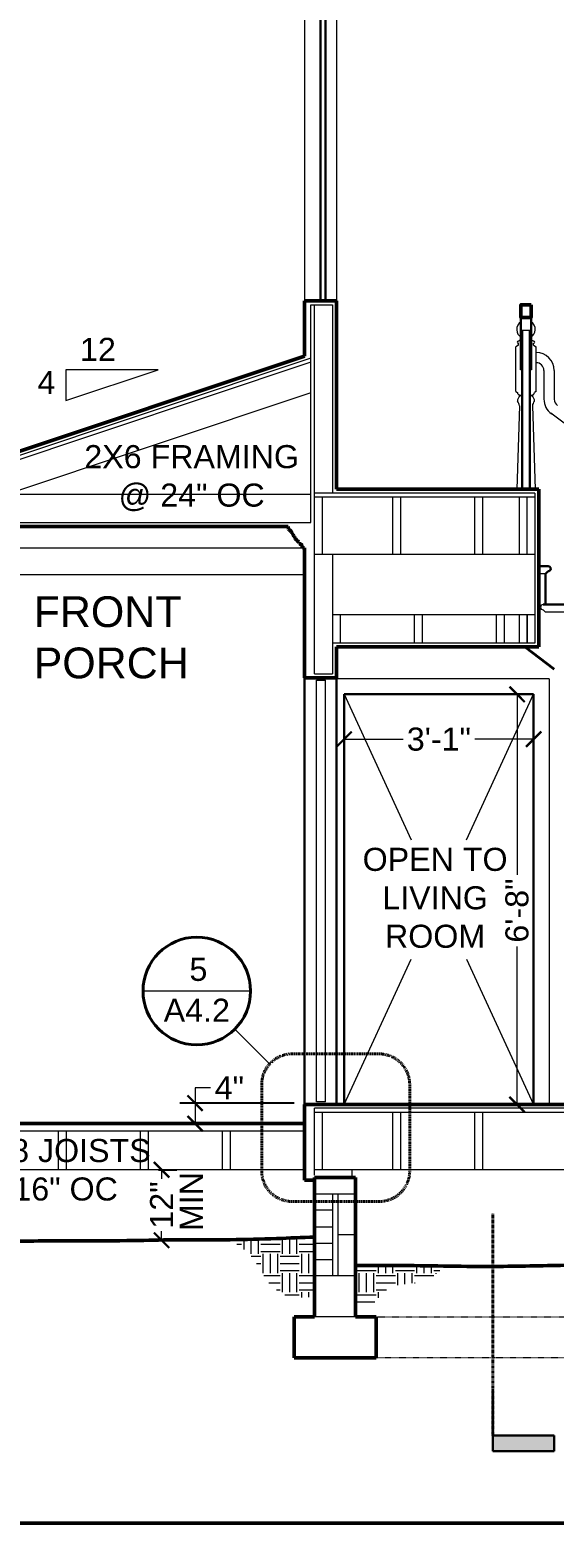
# Model space of a CAD drawing. Header units: inches. Extents: x -54 to 15382, y 469 to 41738.
# Drawn here: x 3544.4 to 3646.8, y 4289.5 to 4580.8 of the extents above; entities that cross this region are included whole.
import ezdxf

# ---------------------------------------------------------------- set-up
doc = ezdxf.new("R2010")
doc.units = ezdxf.units.IN
doc.header["$MEASUREMENT"] = 0
doc.linetypes.add('CENTER', pattern=[2, 1.25, -0.25, 0.25, -0.25])
doc.linetypes.add('DASHED2', pattern=[0.375, 0.25, -0.125])
doc.layers.get('0').update_dxf_attribs({"lineweight": 9})
for name, color, linetype, lineweight in [('1', 7, 'Continuous', 9), ('2', 7, 'Continuous', 18), ('3', 7, 'Continuous', 30), ('4', 7, 'Continuous', 40), ('5', 7, 'Continuous', 50), ('A-DIMSx', 7, 'Continuous', 9), ('A-LINK', 7, 'Continuous', 40), ('A-TEXTx', 7, 'Continuous', 18)]:
    doc.layers.add(name, color=color, linetype=linetype, lineweight=lineweight)
doc.styles.get("Standard").update_dxf_attribs({"font": 'arial.ttf'})
doc.dimstyles.get("Standard").update_dxf_attribs({"dimtxt": 3, "dimasz": 2, "dimexe": 0.03125, "dimexo": 0.0625, "dimgap": 0.03125, "dimtad": 0, "dimtoh": 1, "dimdec": 4, "dimlfac": 0.99985, "dimzin": 0, "dimdsep": 46, "dimlunit": 4, "dimtxsty": 'Standard', "dimblk": 'ARCHTICK', "dimblk1": 'ARCHTICK', "dimblk2": 'ARCHTICK', "dimcen": 0.09, "dimclrt": 256, "dimadec": 0, "dimazin": 0, "dimtfac": 1, "dimtdec": 4, "dimtofl": 0, "dimtmove": 0, "dimatfit": 3, "dimfxl": 1, "dimtolj": 1, "dimtzin": 0, "dimarcsym": 0})
pattern_1 = [(0, (12, 0), (3.75, 3.75), [3.75, -3.75]), (0, (12, 1.4062), (3.75, 3.75), [3.75, -3.75]), (0, (12, 2.8125), (3.75, 3.75), [3.75, -3.75]), (90, (12.4688, 3.2812), (-3.75, 3.75), [3.75, -3.75]), (90, (13.875, 3.2812), (-3.75, 3.75), [3.75, -3.75]), (90, (15.2812, 3.2812), (-3.75, 3.75), [3.75, -3.75])]

# ---------------------------------------------------------------- blocks, each defined once
blk = doc.blocks.new('Section Tail 1a')
at = {"layer": 'A-LINK', "lineweight": 5, "ltscale": 0.1}
blk.add_hatch(color=256, dxfattribs=at).paths.add_polyline_path([(5.4248, 3.0938), (5.4248, 3.1563), (5.1748, 3.1563), (5.1748, 3.0938)])
at = {"layer": 'A-LINK', "linetype": 'Continuous', "lineweight": 30, "ltscale": 0.1}
for p, q in [((5.4248, 3.1563), (5.1748, 3.1563)), ((5.1748, 3.0938), (5.1748, 3.1563)), ((5.4248, 2.9063), (5.4248, 3.1563)), ((5.4248, 3.0938), (5.1748, 3.0938))]:
    blk.add_line(p, q, dxfattribs=at)
blk = doc.blocks.new('_ArchTick')
at = {"color": 0, "linetype": 'ByBlock', "lineweight": 0, "const_width": 0.15}
blk.add_lwpolyline([(-0.5, -0.5), (0.5, 0.5)], dxfattribs=at)
blk = doc.blocks.new('*D248')
at = {"layer": 'A-DIMSx', "color": 0, "lineweight": -2, "ltscale": 0.1}
for p, q in [((3641.16, 4451.18), (3636.51, 4451.18)), ((3644.25, 4371.18), (3636.51, 4371.18))]:
    blk.add_line(p, q, dxfattribs=at)
at = {"layer": 'A-DIMSx', "color": 0, "lineweight": 5, "ltscale": 0.1}
for p, q in [((3639.51, 4451.18), (3639.51, 4415.99)), ((3639.51, 4371.18), (3639.51, 4402))]:
    blk.add_line(p, q, dxfattribs=at)
at = {"layer": 'A-DIMSx', "color": 0, "lineweight": 5, "xscale": 3, "yscale": 3, "zscale": 3}
for p, rotation in [((3639.51, 4451.18), 90), ((3639.51, 4371.18), 270)]:
    blk.add_blockref('_ArchTick', p, dxfattribs=dict(at, rotation=rotation))
at = {"layer": 'A-DIMSx', "ltscale": 0.25, "insert": (3639.51, 4409), "char_height": 4.5, "attachment_point": 5, "rotation": 90}
blk.add_mtext('\\A1;6\'-8"', dxfattribs=at)
blk = doc.blocks.new('*D377')
at = {"layer": 'A-DIMSx', "color": 0, "lineweight": -2, "ltscale": 0.1}
for p, q in [((3569.5, 4358.43), (3573.12, 4358.43)), ((3569.78, 4344.69), (3573.12, 4344.69))]:
    blk.add_line(p, q, dxfattribs=at)
at = {"layer": 'A-DIMSx', "color": 0, "lineweight": 5, "ltscale": 0.1}
for p, q in [((3570.12, 4358.43), (3570.12, 4356.7)), ((3570.12, 4344.69), (3570.12, 4346.43))]:
    blk.add_line(p, q, dxfattribs=at)
at = {"layer": 'A-DIMSx', "color": 0, "lineweight": 5, "xscale": 3, "yscale": 3, "zscale": 3}
for p, rotation in [((3570.12, 4358.43), 90), ((3570.12, 4344.69), 270)]:
    blk.add_blockref('_ArchTick', p, dxfattribs=dict(at, rotation=rotation))
at = {"layer": 'A-DIMSx', "ltscale": 0.25, "insert": (3570.12, 4351.56), "char_height": 4.5, "attachment_point": 5, "rotation": 90}
blk.add_mtext('\\A1;12"', dxfattribs=at)
blk = doc.blocks.new('*D379')
at = {"layer": 'A-DIMSx', "color": 0, "lineweight": 5, "ltscale": 0.1}
for p, q in [((3579.67, 4374.43), (3576.67, 4374.43)), ((3576.67, 4374.43), (3576.67, 4371.43)), ((3576.67, 4371.43), (3576.67, 4367.43))]:
    blk.add_line(p, q, dxfattribs=at)
at = {"layer": 'A-DIMSx', "color": 0, "lineweight": -2, "ltscale": 0.1}
blk.add_line((3596, 4371.43), (3573.67, 4371.43), dxfattribs=at)
at = {"layer": 'A-DIMSx', "color": 0, "lineweight": 5, "xscale": 3, "yscale": 3, "zscale": 3}
for p, rotation in [((3576.67, 4371.43), 90), ((3576.67, 4367.43), 270)]:
    blk.add_blockref('_ArchTick', p, dxfattribs=dict(at, rotation=rotation))
at = {"layer": 'A-DIMSx', "ltscale": 0.25, "insert": (3583.35, 4374.43), "char_height": 4.5, "attachment_point": 5}
blk.add_mtext('\\A1;4"', dxfattribs=at)
blk = doc.blocks.new('*D514')
at = {"layer": 'A-DIMSx', "color": 0, "lineweight": -2, "ltscale": 0.1}
for p, q in [((3605.75, 4449.18), (3605.75, 4439.42)), ((3642.75, 4449.18), (3642.75, 4439.42))]:
    blk.add_line(p, q, dxfattribs=at)
at = {"layer": 'A-DIMSx', "color": 0, "lineweight": 5, "ltscale": 0.1}
for p, q in [((3605.75, 4442.42), (3617.26, 4442.42)), ((3642.75, 4442.42), (3631.24, 4442.42))]:
    blk.add_line(p, q, dxfattribs=at)
at = {"layer": 'A-DIMSx', "color": 0, "lineweight": 5, "xscale": 3, "yscale": 3, "zscale": 3, "rotation": 180}
blk.add_blockref('_ArchTick', (3605.75, 4442.42), dxfattribs=at)
at = {"layer": 'A-DIMSx', "color": 0, "lineweight": 5, "xscale": 3, "yscale": 3, "zscale": 3}
blk.add_blockref('_ArchTick', (3642.75, 4442.42), dxfattribs=at)
at = {"layer": 'A-DIMSx', "ltscale": 0.25, "insert": (3624.25, 4442.42), "char_height": 4.5, "attachment_point": 5}
blk.add_mtext('\\A1;3\'-1"', dxfattribs=at)
blk = doc.blocks.new('Detail Callout')
at = {"layer": '2', "ltscale": 0.1}
blk.add_line((240.24, 5822.29), (219.24, 5822.29), dxfattribs=at)
at = {"layer": 'A-LINK', "ltscale": 0.1}
blk.add_circle((229.74, 5822.29), 10.5, dxfattribs=at)

msp = doc.modelspace()

# ---------------------------------------------------------------- hatches: boundary and pattern name
at = {"layer": '1', "ltscale": 0.25}
h = msp.add_hatch(dxfattribs=at)
h.set_pattern_fill('EARTH', color=256, scale=15, style=0)
h.set_pattern_definition(pattern_1)
edge = h.paths.add_edge_path()
edge.add_line((3600.0000785, 4333.6533881), (3600.0000785, 4345.2958354))
edge.add_spline(control_points=[(3600.0000785, 4345.2958354), (3597.5160298, 4345.2046815), (3592.0283925, 4345.0033088), (3586.475925, 4344.8168524), (3583.4074849, 4344.7835789), (3583.3443854, 4344.7829232)], knot_values=[0, 0, 0, 0, 7.4573924002, 16.4745021806, 16.6638223602, 16.6638223602, 16.6638223602, 16.6638223602], degree=3, periodic=0)
edge.add_spline(control_points=[(3583.3443856, 4344.7829239), (3585.1284935, 4343.7846202), (3588.3114011, 4341.6262771), (3590.3079879, 4336.7577423), (3594.4661185, 4333.2797374), (3597.8911512, 4333.5109942), (3600.0000785, 4333.6533881)], knot_values=[-21.3338834232, -21.3338834232, -21.3338834232, -21.3338834232, -15.3758070834, -9.8386028234, -6.0580143811, 0, 0, 0, 0], degree=3, periodic=0)
h = msp.add_hatch(dxfattribs=at)
h.set_pattern_fill('EARTH', color=256, scale=15, style=0)
h.set_pattern_definition(pattern_1)
edge = h.paths.add_edge_path()
edge.add_spline(control_points=[(3608.0000785, 4331.3617046), (3609.1262909, 4331.4086564), (3611.4981518, 4331.7173639), (3614.3604054, 4336.8377702), (3621.2111971, 4335.6288466), (3624.2798638, 4338.525879), (3625.2067251, 4339.6527651)], knot_values=[0.9278892518, 0.9278892518, 0.9278892518, 0.9278892518, 4.1195315284, 7.9615525031, 16.473444755, 20.7152559131, 20.7152559131, 20.7152559131, 20.7152559131], degree=3, periodic=0)
edge.add_spline(control_points=[(3625.206725, 4339.6527648), (3622.1379142, 4339.7002222), (3616.4024656, 4339.8028073), (3610.6667634, 4339.7839934), (3608.0000785, 4339.7752463)], knot_values=[69.0483932346, 69.0483932346, 69.0483932346, 69.0483932346, 78.2553819578, 86.2553819578, 86.2553819578, 86.2553819578, 86.2553819578], degree=3, periodic=0)
edge.add_line((3608.0000785, 4339.7752463), (3608.0000785, 4331.3617048))

# ---------------------------------------------------------------- linework, layer by layer
at = {"layer": '1'}
for p, q in [((3599.2500785, 4527.1843083), (3603.5000785, 4527.1843083)), ((3599.2500785, 4484.6843083), (3599.2500785, 4527.1843083)), ((3600.0000785, 4455.1843083), (3600.0000785, 4527.1843083)), ((3603.5000785, 4527.1843083), (3603.5000785, 4490.4343083)), ((3599.2500785, 4516.7722568), (3508.2372475, 4486.4348981)), ((3599.2500785, 4515.981688), (3509.7500776, 4486.1486018)), ((3599.2500785, 4509.9774511), (3523.3706502, 4484.6843083)), ((3599.2500785, 4490.1843083), (3539.8706502, 4490.1843083)), ((3643.0000785, 4490.4343083), (3600.0000785, 4490.4343083)), ((3600.0000785, 4489.6843083), (3643.0000785, 4489.6843083)), ((3601.5000785, 4489.6843083), (3601.5000785, 4478.4343083)), ((3615.2500785, 4478.4343083), (3615.2500785, 4489.6843083)), ((3616.7500785, 4489.6843083), (3616.7500785, 4478.4343083)), ((3631.2500785, 4478.4343083), (3631.2500785, 4489.6843083)), ((3632.7500785, 4489.6843083), (3632.7500785, 4478.4343083)), ((3640.0000785, 4478.4343083), (3640.0000785, 4489.6843083)), ((3641.5000785, 4478.4343083), (3641.5000785, 4489.6843083)), ((3518.7500785, 4484.6843083), (3599.2500785, 4484.6843083)), ((3643.0000785, 4478.4343083), (3600.0000785, 4478.4343083)), ((3603.5000785, 4478.4343083), (3603.5000785, 4455.1843083)), ((3645.0806477, 4474.6843083), (3643.7500785, 4474.6843083)), ((3598.0000785, 4474.4652974), (3525.2902882, 4474.4652974)), ((3643.0000785, 4466.6843083), (3603.5000785, 4466.6843083)), ((3605.0000785, 4466.6843083), (3605.0000785, 4461.1843083)), ((3619.5000785, 4461.1843083), (3619.5000785, 4466.6843083)), ((3621.0000785, 4466.6843083), (3621.0000785, 4461.1843083)), ((3635.5000785, 4461.1843083), (3635.5000785, 4466.6843083)), ((3637.0000785, 4466.6843083), (3637.0000785, 4461.1843083)), ((3640.0000785, 4461.1843083), (3640.0000785, 4466.6843083)), ((3641.5000785, 4461.1843083), (3641.5000785, 4466.6843083)), ((3641.5000785, 4466.6843083), (3641.5000785, 4461.1843083)), ((3644.5806477, 4467.6843083), (3645.0806477, 4467.1843083)), ((3650.0806477, 4467.1843083), (3645.0806477, 4467.1843083)), ((3643.0000785, 4461.1843083), (3603.5000785, 4461.1843083)), ((3600.0000785, 4455.1843083), (3603.5000785, 4455.1843083)), ((3645.7500785, 4454.1843083), (3604.2500785, 4454.1843083)), ((3645.7500785, 4454.1843083), (3645.7500785, 4371.1843083)), ((3600.3750785, 4371.6843083), (3600.3750785, 4453.9343083)), ((3600.3750785, 4453.9343083), (3602.1250785, 4453.9343083)), ((3602.1250785, 4371.6843083), (3602.1250785, 4453.9343083)), ((3792.0000785, 4370.4343083), (3600.0000785, 4370.4343083)), ((3600.0000785, 4357.3740138), (3600.0000785, 4370.4343083)), ((3600.0000785, 4369.6843083), (3792.0000785, 4369.6843083)), ((3602.1250785, 4371.6843083), (3600.3750785, 4371.6843083)), ((3601.5000785, 4369.6843083), (3601.5000785, 4358.4343083)), ((3615.2500785, 4358.4343083), (3615.2500785, 4369.6843083)), ((3616.7500785, 4369.6843083), (3616.7500785, 4358.4343083)), ((3631.2500785, 4358.4343083), (3631.2500785, 4369.6843083)), ((3632.7500785, 4369.6843083), (3632.7500785, 4358.4343083)), ((3598.0000785, 4358.4343083), (3522.7500785, 4358.4343083)), ((3792.0000785, 4358.4343083), (3600.0000785, 4358.4343083)), ((3607.2500785, 4358.4343083), (3607.2500785, 4356.9343083))]:
    msp.add_line(p, q, dxfattribs=at)
at = {"layer": '1', "ltscale": 0.25}
for p, q in [((3643.0000785, 4490.4343083), (3643.0000785, 4461.1843083)), ((3524.8715976, 4479.7632422), (3597.6285606, 4479.7632422)), ((3605.7500785, 4451.1843083), (3618.8643596, 4422.8291059)), ((3629.6357974, 4422.8291059), (3642.7500785, 4451.1843083)), ((3605.7500785, 4371.1843083), (3618.8643596, 4399.5395107)), ((3629.6357974, 4399.5395107), (3642.7500785, 4371.1843083))]:
    msp.add_line(p, q, dxfattribs=at)
at = {"layer": '1', "linetype": 'DASHED2', "ltscale": 0.25}
for p, q in [((3612.0000785, 4329.7343083), (3690.0173364, 4329.7343083)), ((3676.0000785, 4321.7343083), (3612.0000785, 4321.7343083))]:
    msp.add_line(p, q, dxfattribs=at)
at = {"layer": '1'}
msp.add_arc((3644.5806477, 4468.1843083), 0.5, 90, 270, dxfattribs=at)
at = {"layer": '2'}
for p, q in [((3598.0000785, 4586.4343083), (3598.0000785, 4527.9343083)), ((3604.2500785, 4586.4343083), (3604.2500785, 4527.9343083)), ((3642.0000785, 4522.1343083), (3640.5000785, 4522.1343083)), ((3639.8115038, 4519.2735818), (3639.2500785, 4518.9855925)), ((3639.2500785, 4510.2642703), (3639.2500785, 4518.9855925)), ((3639.8115038, 4519.6839767), (3639.7378833, 4519.6839767)), ((3639.8115038, 4519.2735818), (3639.8115038, 4519.6839767)), ((3642.6886531, 4519.2735818), (3642.6886531, 4519.6839767)), ((3642.6886531, 4519.6839767), (3642.7622737, 4519.6839767)), ((3642.6886531, 4519.2735818), (3643.2500785, 4518.9855925)), ((3643.2500785, 4510.2642703), (3643.2500785, 4518.9855925)), ((3640.2500785, 4514.501647), (3640.5000785, 4514.501647)), ((3642.0000785, 4514.501647), (3642.2500785, 4514.501647)), ((3639.2500785, 4510.2642703), (3639.5915419, 4510.0691483)), ((3643.2500785, 4510.2642703), (3642.9086151, 4510.0691483)), ((3639.9845416, 4507.4435597), (3639.4586517, 4491.1843083)), ((3642.5156153, 4507.4435597), (3643.0415052, 4491.1843083)), ((3747.7500785, 4429.7651084), (3646.0821215, 4506.0160761)), ((3598.0000785, 4365.9343083), (3516.5000794, 4365.9343083)), ((3550.0000785, 4358.4343083), (3550.0000785, 4365.9343083)), ((3551.5000785, 4365.9343083), (3551.5000785, 4358.4343083)), ((3566.0000785, 4358.4343083), (3566.0000785, 4365.9343083)), ((3567.5000785, 4365.9343083), (3567.5000785, 4358.4343083)), ((3582.0000785, 4358.4343083), (3582.0000785, 4365.9343083)), ((3583.5000785, 4365.9343083), (3583.5000785, 4358.4343083)), ((3551.5000785, 4358.4343083), (3550.0000785, 4358.4343083)), ((3567.5000785, 4358.4343083), (3566.0000785, 4358.4343083)), ((3583.5000785, 4358.4343083), (3582.0000785, 4358.4343083)), ((3600.0000785, 4353.7343083), (3608.0000785, 4353.7343083)), ((3603.5000785, 4353.7343083), (3603.5000785, 4337.7343083)), ((3604.5000785, 4353.7343083), (3604.5000785, 4337.7343083)), ((3603.5000785, 4350.5343083), (3600.0000785, 4350.5343083)), ((3600.0000785, 4347.3343083), (3603.5000785, 4347.3343083)), ((3600.0000785, 4344.1343083), (3603.5000785, 4344.1343083)), ((3608.0000785, 4345.7343083), (3604.5000785, 4345.7343083)), ((3600.0000785, 4340.9343083), (3603.5000785, 4340.9343083)), ((3608.0000785, 4337.7343083), (3600.0000785, 4337.7343083))]:
    msp.add_line(p, q, dxfattribs=at)
at = {"layer": '2', "ltscale": 0.25}
for p, q in [((3644.7500785, 4514.3810873), (3644.7500785, 4508.7637956)), ((3646.7500785, 4514.3810873), (3646.7500785, 4508.7637956)), ((3608.0000785, 4329.7343083), (3600.0000785, 4329.7343083))]:
    msp.add_line(p, q, dxfattribs=at)
at = {"layer": '2', "ltscale": 0.1}
msp.add_line((3591.2193111, 4379.0845159), (3584.420884, 4385.882943), dxfattribs=at)
at = {"layer": '2'}
for centre, radius, start, end in [((3641.2494827, 4522.3610838), 1.8106979, 123.500497935, 239.231638522), ((3641.2494827, 4522.3610838), 1.8106979, 300.809950862, 56.454279206), ((3639.7384655, 4519.8790987), 0.1951228, 90.170951926, 270.170951926), ((3639.4754596, 4520.8841595), 0.8513913, 287.952544525, 354.727838967), ((3643.0246973, 4520.8841595), 0.8513913, 185.272161033, 252.047455475), ((3642.7616915, 4519.8790987), 0.1951228, 269.829048074, 89.829048074), ((3640.0762821, 4510.0639511), 0.4847681, 179.385717505, 264.588707448), ((3642.4238748, 4510.0639511), 0.4847681, 275.411292552, 0.614282495), ((3640.8123355, 4508.3990595), 1.2213611, 129.797808599, 181.746699462), ((3638.5499622, 4507.372825), 1.4363222, 2.82279233, 43.516897305), ((3641.6878215, 4508.3990595), 1.2213611, 358.253300538, 50.202191401), ((3643.9501948, 4507.372825), 1.4363222, 136.483102695, 177.17720767)]:
    msp.add_arc(centre, radius, start, end, dxfattribs=at)
at = {"layer": '2', "ltscale": 0.25}
for centre, radius, start, end in [((3643.2500785, 4514.3810873), 3.5, 0, 90), ((3643.2500785, 4514.3810873), 1.5, 0, 90), ((3648.2500785, 4508.7637956), 3.5, 180, 234.533724448), ((3648.2500785, 4508.7637956), 1.5, 180, 235.274242014)]:
    msp.add_arc(centre, radius, start, end, dxfattribs=at)
at = {"layer": '3'}
for p, q in [((3601.1250785, 4527.9343083), (3601.1250785, 4586.4343083)), ((3602.1250785, 4527.9343083), (3602.1250785, 4586.4343083)), ((3640.5000785, 4522.1343083), (3640.5000785, 4491.1843083)), ((3642.0000785, 4522.1343083), (3642.0000785, 4491.1843083)), ((3640.0305663, 4509.5813434), (3640.0305663, 4509.337441)), ((3642.4695907, 4509.5813434), (3642.4695907, 4509.337441)), ((3645.5806477, 4475.1843083), (3645.0806477, 4474.6843083)), ((3598.0000785, 4454.4343083), (3598.0000785, 4371.1843083)), ((3604.2500785, 4454.4343083), (3604.2500785, 4371.1843083)), ((3642.7500785, 4451.1843083), (3605.7500785, 4451.1843083)), ((3605.7500785, 4451.1843083), (3605.7500785, 4371.1843083)), ((3642.7500785, 4451.1843083), (3642.7500785, 4371.1843083))]:
    msp.add_line(p, q, dxfattribs=at)
at = {"layer": '3', "ltscale": 0.25}
for p, q in [((3640.2500785, 4524.6843083), (3640.2500785, 4514.501647)), ((3642.2500785, 4524.6843083), (3642.2500785, 4514.501647)), ((3645.0806477, 4476.1843083), (3643.7500785, 4476.1843083)), ((3645.5806477, 4476.1843083), (3643.7500785, 4476.1843083)), ((3645.0806477, 4468.6843083), (3645.0806477, 4474.6843083)), ((3650.5806477, 4468.6843083), (3644.5806477, 4468.6843083))]:
    msp.add_line(p, q, dxfattribs=at)
at = {"layer": '3'}
msp.add_arc((3645.5806477, 4475.6843083), 0.5, 270, 90, dxfattribs=at)
msp.add_arc((3645.5806477, 4475.6843083), 0.5, 270, 90, dxfattribs=at)
at = {"layer": '4'}
msp.add_line((3646.7500785, 4456.1197352), (3640.9973143, 4460.4343083), dxfattribs=at)
at = {"layer": '5'}
for p, q in [((3598.0000785, 4527.9343083), (3604.2500785, 4527.9343083)), ((3598.0000785, 4527.9343083), (3598.0000785, 4517.1461623)), ((3604.2500785, 4527.9343083), (3604.2500785, 4491.1843083)), ((3598.0000785, 4517.1461623), (3508.0000785, 4487.1464112)), ((3643.7500785, 4491.1843083), (3604.2500785, 4491.1843083)), ((3643.7500785, 4491.1843083), (3643.7500785, 4460.4343083)), ((3594.8118649, 4483.9343083), (3527.6882934, 4483.9343083)), ((3598.0000785, 4479.7632422), (3598.0000785, 4454.4343083)), ((3604.2500785, 4460.4343083), (3604.2500785, 4454.4343083)), ((3643.7500785, 4460.4343083), (3604.2500785, 4460.4343083)), ((3598.0000785, 4454.4343083), (3604.2500785, 4454.4343083)), ((3794.0000609, 4371.1843083), (3598.0000785, 4371.1843083)), ((3598.0000785, 4371.1843083), (3598.0000785, 4356.4343083)), ((3516.5000794, 4367.4343083), (3597.7500806, 4367.4343083)), ((3600.0000785, 4356.4343083), (3598.0000785, 4356.4343083)), ((3608.0000785, 4356.9343083), (3600.0000785, 4356.9343083)), ((3600.0000785, 4329.7343083), (3600.0000785, 4356.9343083)), ((3608.0000785, 4356.9343083), (3608.0000785, 4329.7343083)), ((3596.0000785, 4329.7343083), (3600.0000785, 4329.7343083)), ((3596.0000785, 4321.7343083), (3596.0000785, 4329.7343083)), ((3608.0000785, 4329.7343083), (3612.0000785, 4329.7343083)), ((3612.0000785, 4329.7343083), (3612.0000785, 4321.7343083)), ((3612.0000785, 4321.7343083), (3596.0000785, 4321.7343083))]:
    msp.add_line(p, q, dxfattribs=at)
at = {"layer": '5', "color": 7, "linetype": 'Continuous'}
for p, q in [((3594.8648198, 4483.3785186), (3594.8118649, 4483.9343083)), ((3596.9933041, 4480.592121), (3596.9933041, 4480.8650609)), ((3598.0000785, 4479.7632422), (3597.6285606, 4479.7632422))]:
    msp.add_line(p, q, dxfattribs=at)
at = {"layer": '5', "ltscale": 0.1}
msp.add_line((3330.0000785, 4289.5008975), (3994.438464, 4289.5008975), dxfattribs=at)
at = {"layer": '5', "ltscale": 0.25}
msp.add_lwpolyline([(3642.2500785, 4527.1843083), (3640.2500785, 4527.1843083), (3640.2500785, 4524.6843083), (3642.2500785, 4524.6843083), (3642.2500785, 4527.1843083)], dxfattribs=at)
at = {"layer": '5', "color": 7, "linetype": 'Continuous'}
for points, knots in [([(3596.9933041, 4480.8650609), (3596.8645782, 4480.9476612), (3596.7324641, 4481.0351562), (3596.5433133, 4481.1938246), (3596.3660334, 4481.3956216), (3596.2143872, 4481.6256949), (3596.0597652, 4481.8692681), (3595.906456, 4482.1273354), (3595.7592553, 4482.3834894), (3595.626804, 4482.6250861), (3595.5002139, 4482.8321139), (3595.3679359, 4483.0019008), (3595.2234033, 4483.1412352), (3595.0648203, 4483.258223), (3594.9518389, 4483.3269515), (3594.8648198, 4483.3785186)], [0.02252924258, 0.02252924258, 0.02252924258, 0.02252924258, 0.0848948356, 0.16525381449, 0.24407818869, 0.32590546439, 0.41317453746, 0.50401511078, 0.5962486035, 0.67928693936, 0.75221584643, 0.81459891015, 0.872600463, 0.93247186799, 0.99170471556, 0.99170471556, 0.99170471556, 0.99170471556]), ([(3597.6285606, 4479.7632422), (3597.6133681, 4479.8830524), (3597.5949299, 4480.0047429), (3597.5263222, 4480.1806785), (3597.4220758, 4480.3309329), (3597.2971631, 4480.4436738), (3597.1782757, 4480.5178987), (3597.0966051, 4480.5522637), (3596.9933041, 4480.592121)], [0.04595771603, 0.04595771603, 0.04595771603, 0.04595771603, 0.20058811132, 0.3838219169, 0.55899294445, 0.69798130682, 0.84352384316, 0.94144460866, 0.94144460866, 0.94144460866, 0.94144460866])]:
    msp.add_open_spline(points, degree=3, knots=knots, dxfattribs=at)
at = {"layer": '5'}
for points, knots in [([(3600.0000785, 4345.2958354), (3597.5160298, 4345.2046815), (3592.0283925, 4345.0033088), (3582.84758, 4344.6950096), (3573.5653859, 4344.8438376), (3563.6395737, 4344.5770117), (3552.8420844, 4344.5704308), (3538.5213305, 4344.5234739), (3516.5027397, 4344.1222988), (3499.0424272, 4344.2103285), (3487.6880379, 4344.2675739)], [0, 0, 0, 0, 7.4573924002, 16.4745021806, 27.5530524733, 35.2986121506, 46.2594930158, 59.9439618927, 78.2611253105, 112.3231659207, 112.3231659207, 112.3231659207, 112.3231659207]), ([(3694.2500785, 4339.9578652), (3692.1869623, 4339.89588), (3687.2962302, 4339.7489405), (3678.1126721, 4339.8169532), (3668.4135738, 4339.9469542), (3657.8885119, 4339.8595019), (3647.0917017, 4339.8059055), (3632.7724684, 4339.4248615), (3619.4390886, 4339.8127678), (3610.6667634, 4339.7839934), (3608.0000785, 4339.7752463)], [0, 0, 0, 0, 6.1916859855, 14.6777375737, 27.5472167303, 35.2917104398, 46.2528119159, 59.9385865439, 78.2553819578, 86.2553819578, 86.2553819578, 86.2553819578, 86.2553819578])]:
    msp.add_open_spline(points, degree=3, knots=knots, dxfattribs=at)
at = {"layer": 'A-DIMSx', "ltscale": 0.1}
for p, q in [((3569.441266, 4514.4701257), (3551.441266, 4514.4701257)), ((3551.441266, 4514.4701257), (3551.441266, 4508.4739852)), ((3551.441266, 4508.4739852), (3569.441266, 4514.4701257))]:
    msp.add_line(p, q, dxfattribs=at)
at = {"layer": 'A-LINK', "linetype": 'CENTER', "ltscale": 0.15}
msp.add_line((3634.7651829, 4306.5699469), (3634.7651829, 4349.9878009), dxfattribs=at)
at = {"layer": 'A-LINK', "linetype": 'DASHED2', "ltscale": 0.5, "flags": 128}
msp.add_lwpolyline([(3589.6604903, 4375.0501725), (3589.6604903, 4358.2423626, 0.4196998995), (3595.6604903, 4352.2423626), (3612.5540298, 4352.2423626, 0.4199662483), (3618.5540298, 4358.2423626), (3618.5540298, 4375.0501725, 0.4142135624), (3612.5540298, 4381.0501725), (3595.6604903, 4381.0501725, 0.4142135624)], format="xyb", close=True, dxfattribs=at)

# ---------------------------------------------------------------- block references
at = {"layer": '2', "ltscale": 0.25}
msp.add_blockref('Detail Callout', (3347.2586066, -1428.9838371), dxfattribs=at)
at = {"layer": 'A-LINK', "ltscale": 0.1, "xscale": 48, "yscale": 48, "zscale": 48, "rotation": 180}
msp.add_blockref('Section Tail 1a', (3895.1565307, 4455.0700031), dxfattribs=at)

# ---------------------------------------------------------------- texts
at = {"layer": 'A-DIMSx', "ltscale": 0.1, "insert": (3573.6799043, 4346.4819708), "char_height": 4.5, "width": 73.076179956, "attachment_point": 1, "rotation": 90}
msp.add_mtext('{MIN}', dxfattribs=at)
at = {"layer": 'A-LINK', "ltscale": 0.1, "attachment_point": 5}
for s, insert, char_height, width in [('{5}', (3577.3064057, 4397.5011152), 4.5, 9.771161836), ('{\\H0.75x;A4.2}', (3577.0005204, 4389.5534981), 6, 9.85131083)]:
    msp.add_mtext(s, dxfattribs=dict(at, insert=insert, char_height=char_height, width=width))
at = {"layer": 'A-TEXTx', "ltscale": 0.5}
for s, insert, char_height, width, attachment_point in [('{\\fArial Unicode MS|b0|i0|c0|p0;12}', (3561.1965668, 4516.2298391), 4.5, 7.734539628, 9), ('{\\fArial Unicode MS|b0|i0|c0|p0;4}', (3549.3949115, 4509.7855146), 4.5, 7.734539628, 9), ('{FRONT PORCH}', (3545.1508733, 4470.3109755), 6, 47.51527738, 1), ('{OPEN TO\\PLIVING ROOM}', (3623.5093557, 4411.4595045), 4.5, 35.191955687, 5)]:
    msp.add_mtext(s, dxfattribs=dict(at, insert=insert, char_height=char_height, width=width, attachment_point=attachment_point))
at = {"layer": 'A-TEXTx', "ltscale": 0.25, "insert": (3575.9933361, 4493.3510056), "char_height": 4.5, "attachment_point": 5}
msp.add_mtext('{2X6 FRAMING\\P@ 24" OC}', dxfattribs=at)
at = {"layer": 'A-TEXTx', "ltscale": 0.25, "insert": (3533.0649696, 4357.9862306), "char_height": 4.5, "width": 71.334786235, "attachment_point": 4}
msp.add_mtext('{2X8 JOISTS\\P@ 16" OC}', dxfattribs=at)

# ---------------------------------------------------------------- dimensions: what is measured, and where the dimension line sits
at = {"layer": 'A-DIMSx', "ltscale": 0.1}
for base, p1, p2, picture, middle in [((3639.513506, 4451.1843083), (3646.2500785, 4371.1843083), (3643.1554101, 4451.1843083), '*D248', (3639.513506, 4408.9975399)), ((3576.6712213, 4367.4343083), (3598.0000785, 4371.4343083), (3597.7500806, 4367.4343083), '*D379', (3583.3478925, 4374.4343083))]:
    dim = msp.add_linear_dim(base=base, p1=p1, p2=p2, angle=90, dimstyle='Standard', override={"dimtxt": 4.5, "dimasz": 3, "dimexe": 3, "dimexo": 2, "dimgap": 1, "dimlfac": -47.9928, "dimlwd": 5}, dxfattribs=at)
    dim.commit()
    dim.dimension.update_dxf_attribs({"geometry": picture, "text_midpoint": middle, "dimtype": 160})
dim = msp.add_linear_dim(base=(3642.7500785, 4442.4196409), p1=(3605.7500785, 4451.1843083), p2=(3642.7500785, 4451.1843083), dimstyle='Standard', override={"dimtxt": 4.5, "dimasz": 3, "dimexe": 3, "dimexo": 2, "dimgap": 1, "dimlfac": -47.9928, "dimlwd": 5}, dxfattribs=at)
dim.commit()
dim.dimension.update_dxf_attribs({"geometry": '*D514', "text_midpoint": (3624.2500785, 4442.4196409)})
dim = msp.add_linear_dim(base=(3570.1232144, 4344.6915926), p1=(3567.5000785, 4358.4343083), p2=(3567.77689, 4344.6915926), angle=90, text='12"', dimstyle='Standard', override={"dimtxt": 4.5, "dimasz": 3, "dimexe": 3, "dimexo": 2, "dimgap": 1, "dimlfac": -47.9928, "dimpost": 'M\\P<>', "dimlwd": 5}, dxfattribs=at)
dim.commit()
dim.dimension.update_dxf_attribs({"geometry": '*D377', "text_midpoint": (3570.1232144, 4351.5629505), "dimtype": 160})

doc.saveas('drawing.dxf')
